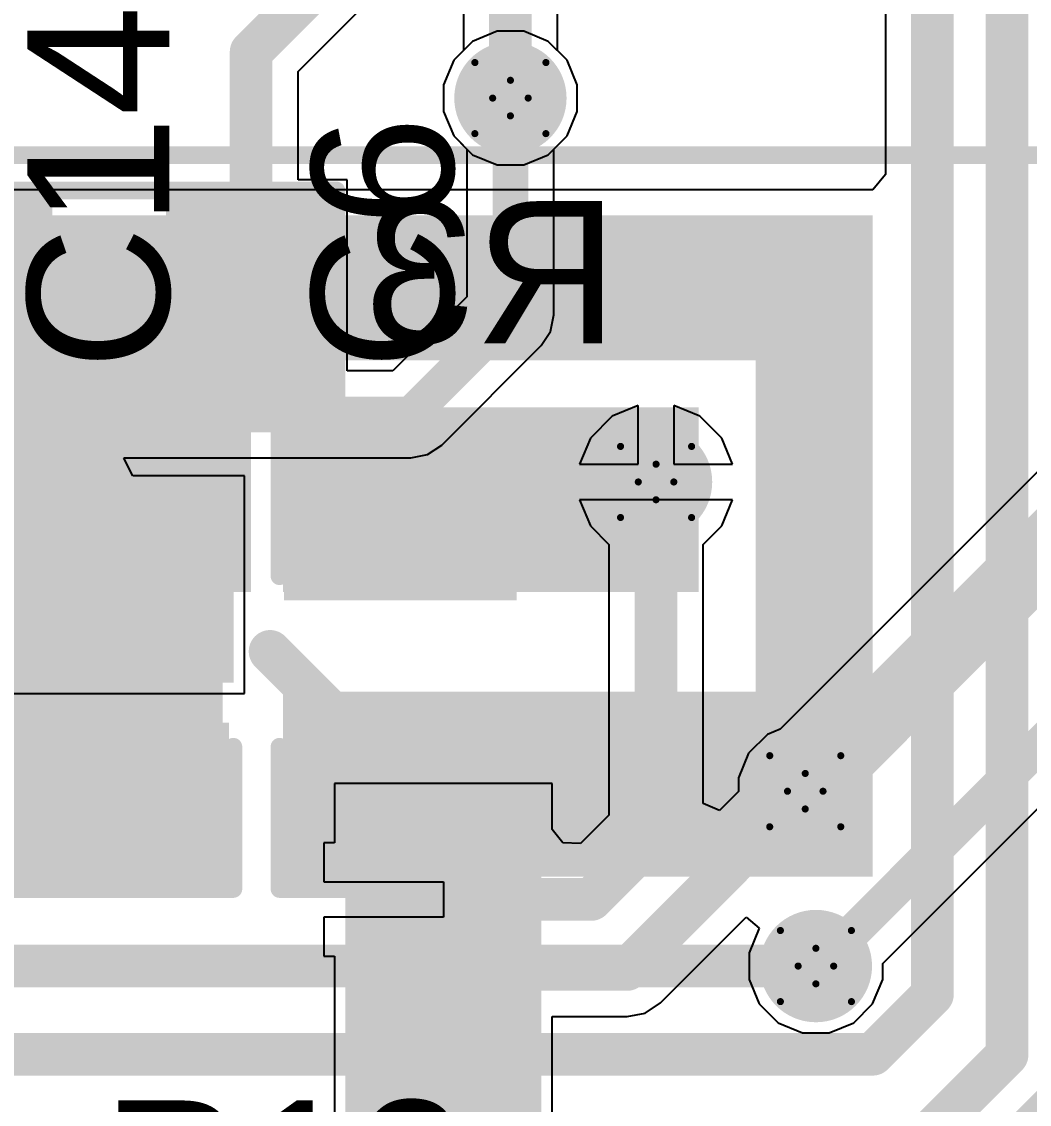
# Model space of a CAD drawing. Header units: inches. Extents: x -48 to 200, y -49 to 27.
# Drawn here: x 3.3574 to 3.6411, y 1.0539 to 1.3585 of the extents above; entities that cross this region are included whole.
import ezdxf

# ---------------------------------------------------------------- set-up
doc = ezdxf.new("R2010")
doc.units = ezdxf.units.IN
doc.header["$MEASUREMENT"] = 0
for name, color, linetype in [('Bottom Layer', 5, 'Continuous'), ('Bottom Overlay', 54, 'Continuous'), ('Bottom Paste', 16, 'Continuous'), ('Bottom Solder', 6, 'Continuous'), ('Drill Drawing', 1, 'Continuous'), ('Top Layer', 1, 'Continuous'), ('Top Overlay', 2, 'Continuous'), ('Top Paste', 8, 'Continuous'), ('Top Solder', 216, 'Continuous'), ('Via Holes', 16, 'Continuous')]:
    doc.layers.add(name, color=color, linetype=linetype)
doc.styles.add('Arial', font='', dxfattribs={"height": 0.2})
doc.styles.get('Arial').set_extended_font_data('Arial')

# ---------------------------------------------------------------- blocks, each defined once
blk = doc.blocks.new('J49SMH_B_G_G_K_8M0_B_36')
at = {"layer": 'Bottom Layer'}
for points in [[(-0.30315, 0.03937), (-0.08661, 0.03937), (-0.08661, -0.03937), (-0.30315, -0.03937)], [(-0.30315, 0.03937), (-0.08661, 0.03937), (-0.08661, -0.03937), (-0.30315, -0.03937)], [(-0.30315, 0.03937), (-0.08661, 0.03937), (-0.08661, -0.03937), (-0.30315, -0.03937)], [(0.08661, 0.03937), (0.30315, 0.03937), (0.30315, -0.03937), (0.08661, -0.03937)]]:
    blk.add_hatch(color=5, dxfattribs=at).paths.add_polyline_path(points)
at = {"layer": 'Bottom Paste'}
for points in [[(-0.30315, 0.03937), (-0.08661, 0.03937), (-0.08661, -0.03937), (-0.30315, -0.03937)], [(-0.30315, 0.03937), (-0.08661, 0.03937), (-0.08661, -0.03937), (-0.30315, -0.03937)], [(-0.30315, 0.03937), (-0.08661, 0.03937), (-0.08661, -0.03937), (-0.30315, -0.03937)], [(0.08661, 0.03937), (0.30315, 0.03937), (0.30315, -0.03937), (0.08661, -0.03937)]]:
    blk.add_hatch(color=16, dxfattribs=at).paths.add_polyline_path(points)
at = {"layer": 'Bottom Solder'}
for points in [[(-0.30715, 0.04337), (-0.08261, 0.04337), (-0.08261, -0.04337), (-0.30715, -0.04337)], [(-0.30715, 0.04337), (-0.08261, 0.04337), (-0.08261, -0.04337), (-0.30715, -0.04337)], [(-0.30715, 0.04337), (-0.08261, 0.04337), (-0.08261, -0.04337), (-0.30715, -0.04337)], [(0.08261, 0.04337), (0.30715, 0.04337), (0.30715, -0.04337), (0.08261, -0.04337)]]:
    blk.add_hatch(color=6, dxfattribs=at).paths.add_polyline_path(points)
at = {"layer": 'Bottom Overlay'}
for points in [[(0.227, 0.09509, 0.005, 0.005, 0), (-0.22752, 0.09509, 0.005, 0.005, 0)], [(-0.22752, 0.09509, 0.005, 0.005, 0), (-0.22752, 0.046, 0.005, 0.005, 0)], [(0.22752, 0.09509, 0.005, 0.005, 0), (0.22752, 0.046, 0.005, 0.005, 0)], [(-0.24556, -0.048, 0.005, 0.005, 0), (-0.25056, -0.053, 0.005, 0.005, 0)], [(-0.24056, -0.053, 0.005, 0.005, 0), (-0.24556, -0.048, 0.005, 0.005, 0)], [(-0.22752, -0.046, 0.005, 0.005, 0), (-0.22752, -0.09509, 0.005, 0.005, 0)], [(0.22752, -0.046, 0.005, 0.005, 0), (0.22752, -0.09509, 0.005, 0.005, 0)], [(-0.24056, -0.053, 0.005, 0.005, 0), (-0.25056, -0.053, 0.005, 0.005, 0)], [(0.22752, -0.09509, 0.005, 0.005, 0), (-0.22752, -0.09509, 0.005, 0.005, 0)]]:
    blk.add_lwpolyline(points, format="xyseb", dxfattribs=at)
for points in [[(-0.22877, 0.09509, 0.0025, 0.0025, 1), (-0.22627, 0.09509, 0.0025, 0.0025, 1)], [(-0.22877, 0.09509, 0.0025, 0.0025, 1), (-0.22627, 0.09509, 0.0025, 0.0025, 1)], [(0.22575, 0.09509, 0.0025, 0.0025, 1), (0.22825, 0.09509, 0.0025, 0.0025, 1)], [(0.22627, 0.09509, 0.0025, 0.0025, 1), (0.22877, 0.09509, 0.0025, 0.0025, 1)], [(-0.22877, 0.046, 0.0025, 0.0025, 1), (-0.22627, 0.046, 0.0025, 0.0025, 1)], [(0.22627, 0.046, 0.0025, 0.0025, 1), (0.22877, 0.046, 0.0025, 0.0025, 1)], [(-0.24681, -0.048, 0.0025, 0.0025, 1), (-0.24431, -0.048, 0.0025, 0.0025, 1)], [(-0.24681, -0.048, 0.0025, 0.0025, 1), (-0.24431, -0.048, 0.0025, 0.0025, 1)], [(-0.22877, -0.046, 0.0025, 0.0025, 1), (-0.22627, -0.046, 0.0025, 0.0025, 1)], [(0.22627, -0.046, 0.0025, 0.0025, 1), (0.22877, -0.046, 0.0025, 0.0025, 1)], [(-0.25181, -0.053, 0.0025, 0.0025, 1), (-0.24931, -0.053, 0.0025, 0.0025, 1)], [(-0.25181, -0.053, 0.0025, 0.0025, 1), (-0.24931, -0.053, 0.0025, 0.0025, 1)], [(-0.24181, -0.053, 0.0025, 0.0025, 1), (-0.23931, -0.053, 0.0025, 0.0025, 1)], [(-0.24181, -0.053, 0.0025, 0.0025, 1), (-0.23931, -0.053, 0.0025, 0.0025, 1)], [(-0.22877, -0.09509, 0.0025, 0.0025, 1), (-0.22627, -0.09509, 0.0025, 0.0025, 1)], [(-0.22877, -0.09509, 0.0025, 0.0025, 1), (-0.22627, -0.09509, 0.0025, 0.0025, 1)], [(0.22627, -0.09509, 0.0025, 0.0025, 1), (0.22877, -0.09509, 0.0025, 0.0025, 1)], [(0.22627, -0.09509, 0.0025, 0.0025, 1), (0.22877, -0.09509, 0.0025, 0.0025, 1)]]:
    blk.add_lwpolyline(points, format="xyseb", close=True, dxfattribs=at)
blk = doc.blocks.new('LQFP_100_B_37')
at = {"layer": 'Bottom Layer'}
for points in [[(-0.24213, 0.2815), (-0.24213, 0.32874), (-0.23031, 0.32874), (-0.23031, 0.2815)], [(-0.22244, 0.2815), (-0.22244, 0.32874), (-0.21063, 0.32874), (-0.21063, 0.2815)], [(-0.20276, 0.2815), (-0.20276, 0.32874), (-0.19094, 0.32874), (-0.19094, 0.2815)], [(-0.18307, 0.2815), (-0.18307, 0.32874), (-0.17126, 0.32874), (-0.17126, 0.2815)], [(-0.16339, 0.2815), (-0.16339, 0.32874), (-0.15157, 0.32874), (-0.15157, 0.2815)], [(-0.32874, 0.24213), (-0.2815, 0.24213), (-0.2815, 0.23031), (-0.32874, 0.23031)], [(-0.32874, 0.22244), (-0.2815, 0.22244), (-0.2815, 0.21063), (-0.32874, 0.21063)], [(-0.32874, 0.20276), (-0.2815, 0.20276), (-0.2815, 0.19094), (-0.32874, 0.19094)]]:
    blk.add_hatch(color=5, dxfattribs=at).paths.add_polyline_path(points)
at = {"layer": 'Bottom Paste'}
for points in [[(-0.24213, 0.2815), (-0.24213, 0.32874), (-0.23031, 0.32874), (-0.23031, 0.2815)], [(-0.22244, 0.2815), (-0.22244, 0.32874), (-0.21063, 0.32874), (-0.21063, 0.2815)], [(-0.20276, 0.2815), (-0.20276, 0.32874), (-0.19094, 0.32874), (-0.19094, 0.2815)], [(-0.18307, 0.2815), (-0.18307, 0.32874), (-0.17126, 0.32874), (-0.17126, 0.2815)], [(-0.16339, 0.2815), (-0.16339, 0.32874), (-0.15157, 0.32874), (-0.15157, 0.2815)], [(-0.32874, 0.24213), (-0.2815, 0.24213), (-0.2815, 0.23031), (-0.32874, 0.23031)], [(-0.32874, 0.22244), (-0.2815, 0.22244), (-0.2815, 0.21063), (-0.32874, 0.21063)], [(-0.32874, 0.20276), (-0.2815, 0.20276), (-0.2815, 0.19094), (-0.32874, 0.19094)]]:
    blk.add_hatch(color=16, dxfattribs=at).paths.add_polyline_path(points)
at = {"layer": 'Bottom Solder'}
for points in [[(-0.24613, 0.2775), (-0.24613, 0.33274), (-0.22631, 0.33274), (-0.22631, 0.2775)], [(-0.22644, 0.2775), (-0.22644, 0.33274), (-0.20663, 0.33274), (-0.20663, 0.2775)], [(-0.20676, 0.2775), (-0.20676, 0.33274), (-0.18694, 0.33274), (-0.18694, 0.2775)], [(-0.18707, 0.2775), (-0.18707, 0.33274), (-0.16726, 0.33274), (-0.16726, 0.2775)], [(-0.16739, 0.2775), (-0.16739, 0.33274), (-0.14757, 0.33274), (-0.14757, 0.2775)], [(-0.33274, 0.24613), (-0.2775, 0.24613), (-0.2775, 0.22631), (-0.33274, 0.22631)], [(-0.33274, 0.22644), (-0.2775, 0.22644), (-0.2775, 0.20663), (-0.33274, 0.20663)], [(-0.33274, 0.20676), (-0.2775, 0.20676), (-0.2775, 0.18694), (-0.33274, 0.18694)], [(-0.33274, 0.18707), (-0.2775, 0.18707), (-0.2775, 0.16726), (-0.33274, 0.16726)]]:
    blk.add_hatch(color=6, dxfattribs=at).paths.add_polyline_path(points)
at = {"layer": 'Bottom Overlay'}
blk.add_lwpolyline([(-0.28634, 0.25634, 0.012, 0.012, 0), (-0.25634, 0.28634, 0.012, 0.012, 0)], format="xyseb", dxfattribs=at)
for points in [[(-0.25934, 0.28634, 0.006, 0.006, 1), (-0.25334, 0.28634, 0.006, 0.006, 1)], [(-0.28934, 0.25634, 0.006, 0.006, 1), (-0.28334, 0.25634, 0.006, 0.006, 1)]]:
    blk.add_lwpolyline(points, format="xyseb", close=True, dxfattribs=at)
blk = doc.blocks.new('RES_0805_B_43')
at = {"layer": 'Bottom Layer'}
for points in [[(-0.06, 0.025), (-0.02, 0.025), (-0.02, -0.025), (-0.06, -0.025)], [(0.02, 0.025), (0.06, 0.025), (0.06, -0.025), (0.02, -0.025)]]:
    blk.add_hatch(color=5, dxfattribs=at).paths.add_polyline_path(points)
at = {"layer": 'Bottom Paste'}
for points in [[(-0.06, 0.025), (-0.02, 0.025), (-0.02, -0.025), (-0.06, -0.025)], [(0.02, 0.025), (0.06, 0.025), (0.06, -0.025), (0.02, -0.025)]]:
    blk.add_hatch(color=16, dxfattribs=at).paths.add_polyline_path(points)
at = {"layer": 'Bottom Solder'}
for points in [[(-0.064, 0.029), (-0.016, 0.029), (-0.016, -0.029), (-0.064, -0.029)], [(0.016, 0.029), (0.064, 0.029), (0.064, -0.029), (0.016, -0.029)]]:
    blk.add_hatch(color=6, dxfattribs=at).paths.add_polyline_path(points)
at = {"layer": 'Bottom Overlay'}
for points in [[(0.064, 0.029, 0.005, 0.005, 0), (-0.064, 0.029, 0.005, 0.005, 0)], [(-0.064, 0.029, 0.005, 0.005, 0), (-0.064, -0.029, 0.005, 0.005, 0)], [(0.064, 0.029, 0.005, 0.005, 0), (0.064, -0.029, 0.005, 0.005, 0)], [(0.064, -0.029, 0.005, 0.005, 0), (-0.064, -0.029, 0.005, 0.005, 0)]]:
    blk.add_lwpolyline(points, format="xyseb", dxfattribs=at)
for points in [[(-0.06525, 0.029, 0.0025, 0.0025, 1), (-0.06275, 0.029, 0.0025, 0.0025, 1)], [(-0.06525, 0.029, 0.0025, 0.0025, 1), (-0.06275, 0.029, 0.0025, 0.0025, 1)], [(0.06275, 0.029, 0.0025, 0.0025, 1), (0.06525, 0.029, 0.0025, 0.0025, 1)], [(0.06275, 0.029, 0.0025, 0.0025, 1), (0.06525, 0.029, 0.0025, 0.0025, 1)], [(-0.06525, -0.029, 0.0025, 0.0025, 1), (-0.06275, -0.029, 0.0025, 0.0025, 1)], [(-0.06525, -0.029, 0.0025, 0.0025, 1), (-0.06275, -0.029, 0.0025, 0.0025, 1)], [(0.06275, -0.029, 0.0025, 0.0025, 1), (0.06525, -0.029, 0.0025, 0.0025, 1)], [(0.06275, -0.029, 0.0025, 0.0025, 1), (0.06525, -0.029, 0.0025, 0.0025, 1)]]:
    blk.add_lwpolyline(points, format="xyseb", close=True, dxfattribs=at)
blk = doc.blocks.new('CAP_0805_64')
at = {"layer": 'Top Layer'}
for points in [[(-0.06, 0.03), (-0.02, 0.03), (-0.02, -0.03), (-0.06, -0.03)], [(0.02, 0.03), (0.06, 0.03), (0.06, -0.03), (0.02, -0.03)]]:
    blk.add_hatch(color=1, dxfattribs=at).paths.add_polyline_path(points)
at = {"layer": 'Top Paste'}
for points in [[(-0.06, 0.03), (-0.02, 0.03), (-0.02, -0.03), (-0.06, -0.03)], [(0.02, 0.03), (0.06, 0.03), (0.06, -0.03), (0.02, -0.03)]]:
    blk.add_hatch(color=8, dxfattribs=at).paths.add_polyline_path(points)
at = {"layer": 'Top Solder'}
for points in [[(-0.06276, 0.03276), (-0.01724, 0.03276), (-0.01724, -0.03276), (-0.06276, -0.03276)], [(0.01724, 0.03276), (0.06276, 0.03276), (0.06276, -0.03276), (0.01724, -0.03276)]]:
    blk.add_hatch(color=216, dxfattribs=at).paths.add_polyline_path(points)
at = {"layer": 'Top Overlay'}
for points in [[(-0.064, 0.034, 0.005, 0.005, 0), (-0.064, -0.034, 0.005, 0.005, 0)], [(-0.064, 0.034, 0.005, 0.005, 0), (-0.024, 0.034, 0.005, 0.005, 0)], [(0.024, 0.034, 0.005, 0.005, 0), (0.064, 0.034, 0.005, 0.005, 0)], [(0.064, 0.034, 0.005, 0.005, 0), (0.064, -0.034, 0.005, 0.005, 0)], [(-0.064, -0.034, 0.005, 0.005, 0), (-0.024, -0.034, 0.005, 0.005, 0)], [(0.024, -0.034, 0.005, 0.005, 0), (0.064, -0.034, 0.005, 0.005, 0)]]:
    blk.add_lwpolyline(points, format="xyseb", dxfattribs=at)
for points in [[(-0.06525, 0.034, 0.0025, 0.0025, 1), (-0.06275, 0.034, 0.0025, 0.0025, 1)], [(-0.06525, 0.034, 0.0025, 0.0025, 1), (-0.06275, 0.034, 0.0025, 0.0025, 1)], [(-0.02525, 0.034, 0.0025, 0.0025, 1), (-0.02275, 0.034, 0.0025, 0.0025, 1)], [(0.02275, 0.034, 0.0025, 0.0025, 1), (0.02525, 0.034, 0.0025, 0.0025, 1)], [(0.06275, 0.034, 0.0025, 0.0025, 1), (0.06525, 0.034, 0.0025, 0.0025, 1)], [(0.06275, 0.034, 0.0025, 0.0025, 1), (0.06525, 0.034, 0.0025, 0.0025, 1)], [(-0.06525, -0.034, 0.0025, 0.0025, 1), (-0.06275, -0.034, 0.0025, 0.0025, 1)], [(-0.06525, -0.034, 0.0025, 0.0025, 1), (-0.06275, -0.034, 0.0025, 0.0025, 1)], [(-0.02525, -0.034, 0.0025, 0.0025, 1), (-0.02275, -0.034, 0.0025, 0.0025, 1)], [(0.02275, -0.034, 0.0025, 0.0025, 1), (0.02525, -0.034, 0.0025, 0.0025, 1)], [(0.06275, -0.034, 0.0025, 0.0025, 1), (0.06525, -0.034, 0.0025, 0.0025, 1)], [(0.06275, -0.034, 0.0025, 0.0025, 1), (0.06525, -0.034, 0.0025, 0.0025, 1)]]:
    blk.add_lwpolyline(points, format="xyseb", close=True, dxfattribs=at)
blk = doc.blocks.new('CAP_0805_72')
at = {"layer": 'Top Layer'}
for points in [[(-0.06, 0.03), (-0.02, 0.03), (-0.02, -0.03), (-0.06, -0.03)], [(0.02, 0.03), (0.06, 0.03), (0.06, -0.03), (0.02, -0.03)]]:
    blk.add_hatch(color=1, dxfattribs=at).paths.add_polyline_path(points)
at = {"layer": 'Top Paste'}
for points in [[(-0.06, 0.03), (-0.02, 0.03), (-0.02, -0.03), (-0.06, -0.03)], [(0.02, 0.03), (0.06, 0.03), (0.06, -0.03), (0.02, -0.03)]]:
    blk.add_hatch(color=8, dxfattribs=at).paths.add_polyline_path(points)
at = {"layer": 'Top Solder'}
for points in [[(-0.06276, 0.03276), (-0.01724, 0.03276), (-0.01724, -0.03276), (-0.06276, -0.03276)], [(0.01724, 0.03276), (0.06276, 0.03276), (0.06276, -0.03276), (0.01724, -0.03276)]]:
    blk.add_hatch(color=216, dxfattribs=at).paths.add_polyline_path(points)
at = {"layer": 'Top Overlay'}
for points in [[(-0.064, -0.034, 0.005, 0.005, 0), (-0.064, 0.034, 0.005, 0.005, 0)], [(-0.024, 0.034, 0.005, 0.005, 0), (-0.064, 0.034, 0.005, 0.005, 0)], [(0.064, 0.034, 0.005, 0.005, 0), (0.024, 0.034, 0.005, 0.005, 0)], [(0.064, -0.034, 0.005, 0.005, 0), (0.064, 0.034, 0.005, 0.005, 0)], [(-0.024, -0.034, 0.005, 0.005, 0), (-0.064, -0.034, 0.005, 0.005, 0)], [(0.064, -0.034, 0.005, 0.005, 0), (0.024, -0.034, 0.005, 0.005, 0)]]:
    blk.add_lwpolyline(points, format="xyseb", dxfattribs=at)
for points in [[(-0.06525, 0.034, 0.0025, 0.0025, 1), (-0.06275, 0.034, 0.0025, 0.0025, 1)], [(-0.06525, 0.034, 0.0025, 0.0025, 1), (-0.06275, 0.034, 0.0025, 0.0025, 1)], [(-0.02525, 0.034, 0.0025, 0.0025, 1), (-0.02275, 0.034, 0.0025, 0.0025, 1)], [(0.02275, 0.034, 0.0025, 0.0025, 1), (0.02525, 0.034, 0.0025, 0.0025, 1)], [(0.06275, 0.034, 0.0025, 0.0025, 1), (0.06525, 0.034, 0.0025, 0.0025, 1)], [(0.06275, 0.034, 0.0025, 0.0025, 1), (0.06525, 0.034, 0.0025, 0.0025, 1)], [(-0.06525, -0.034, 0.0025, 0.0025, 1), (-0.06275, -0.034, 0.0025, 0.0025, 1)], [(-0.06525, -0.034, 0.0025, 0.0025, 1), (-0.06275, -0.034, 0.0025, 0.0025, 1)], [(-0.02525, -0.034, 0.0025, 0.0025, 1), (-0.02275, -0.034, 0.0025, 0.0025, 1)], [(0.02275, -0.034, 0.0025, 0.0025, 1), (0.02525, -0.034, 0.0025, 0.0025, 1)], [(0.06275, -0.034, 0.0025, 0.0025, 1), (0.06525, -0.034, 0.0025, 0.0025, 1)], [(0.06275, -0.034, 0.0025, 0.0025, 1), (0.06525, -0.034, 0.0025, 0.0025, 1)]]:
    blk.add_lwpolyline(points, format="xyseb", close=True, dxfattribs=at)

msp = doc.modelspace()

# ---------------------------------------------------------------- hatches: boundary and pattern name
at = {"layer": 'Bottom Layer'}
h = msp.add_hatch(color=5, dxfattribs=at)
edge = h.paths.add_edge_path()
edge.add_arc((3.495, 1.337), 0.01181, 0, 360)
h = msp.add_hatch(color=5, dxfattribs=at)
edge = h.paths.add_edge_path()
edge.add_arc((3.536, 1.229), 0.01181, 0, 360)
h = msp.add_hatch(color=5, dxfattribs=at)
edge = h.paths.add_edge_path()
edge.add_arc((3.578, 1.142), 0.01181, 0, 360)
h = msp.add_hatch(color=5, dxfattribs=at)
edge = h.paths.add_edge_path()
edge.add_arc((3.581, 1.09281), 0.01181, 0, 360)
at = {"layer": 'Bottom Solder'}
h = msp.add_hatch(color=6, dxfattribs=at)
edge = h.paths.add_edge_path()
edge.add_arc((3.495, 1.337), 0.01581, 0, 360)
h = msp.add_hatch(color=6, dxfattribs=at)
edge = h.paths.add_edge_path()
edge.add_arc((3.536, 1.229), 0.01581, 0, 360)
h = msp.add_hatch(color=6, dxfattribs=at)
edge = h.paths.add_edge_path()
edge.add_arc((3.578, 1.142), 0.01581, 0, 360)
h = msp.add_hatch(color=6, dxfattribs=at)
edge = h.paths.add_edge_path()
edge.add_arc((3.581, 1.09281), 0.01581, 0, 360)
at = {"layer": 'Top Layer'}
h = msp.add_hatch(color=1, dxfattribs=at)
edge = h.paths.add_edge_path()
edge.add_arc((3.495, 1.337), 0.01181, 0, 360)
for points in [[(3.27, 1.198), (3.422, 1.198), (3.422, 1.304), (3.27, 1.304)], [(3.416, 1.26319), (3.597, 1.26319), (3.597, 1.304), (3.416, 1.304)], [(3.564, 1.123), (3.597, 1.123), (3.597, 1.304), (3.564, 1.304)], [(3.431, 1.198), (3.548, 1.198), (3.548, 1.25), (3.431, 1.25)], [(3.27, 1.118), (3.414, 1.118), (3.414, 1.188), (3.27, 1.188)], [(3.431, 1.118), (3.597, 1.118), (3.597, 1.17), (3.431, 1.17)]]:
    msp.add_hatch(color=1, dxfattribs=at).paths.add_polyline_path(points)
h = msp.add_hatch(color=1, dxfattribs=at)
edge = h.paths.add_edge_path()
edge.add_arc((3.536, 1.229), 0.01181, 0, 360)
h = msp.add_hatch(color=1, dxfattribs=at)
edge = h.paths.add_edge_path()
edge.add_arc((3.578, 1.142), 0.01181, 0, 360)
h = msp.add_hatch(color=1, dxfattribs=at)
edge = h.paths.add_edge_path()
edge.add_arc((3.581, 1.09281), 0.01181, 0, 360)
at = {"layer": 'Top Solder'}
h = msp.add_hatch(color=216, dxfattribs=at)
edge = h.paths.add_edge_path()
edge.add_arc((3.495, 1.337), 0.01581, 0, 360)
h = msp.add_hatch(color=216, dxfattribs=at)
edge = h.paths.add_edge_path()
edge.add_arc((3.536, 1.229), 0.01581, 0, 360)
h = msp.add_hatch(color=216, dxfattribs=at)
edge = h.paths.add_edge_path()
edge.add_arc((3.578, 1.142), 0.01581, 0, 360)
h = msp.add_hatch(color=216, dxfattribs=at)
edge = h.paths.add_edge_path()
edge.add_arc((3.581, 1.09281), 0.01581, 0, 360)
at = {"layer": 'Via Holes'}
h = msp.add_hatch(color=7, dxfattribs=at)
edge = h.paths.add_edge_path()
edge.add_arc((3.495, 1.337), 0.00591, 0, 360)
h = msp.add_hatch(color=7, dxfattribs=at)
edge = h.paths.add_edge_path()
edge.add_arc((3.536, 1.229), 0.00591, 0, 360)
h = msp.add_hatch(color=7, dxfattribs=at)
edge = h.paths.add_edge_path()
edge.add_arc((3.578, 1.142), 0.00591, 0, 360)
h = msp.add_hatch(color=7, dxfattribs=at)
edge = h.paths.add_edge_path()
edge.add_arc((3.581, 1.09281), 0.00591, 0, 360)

# ---------------------------------------------------------------- linework, layer by layer
at = {"layer": 'Bottom Layer'}
for p, q in [((3.43525, 1.34451), (3.49349, 1.40275)), ((3.49126, 1.35581), (3.48434, 1.35295)), ((3.49874, 1.35581), (3.49126, 1.35581)), ((3.50566, 1.35295), (3.49874, 1.35581)), ((3.48434, 1.35295), (3.47905, 1.34766)), ((3.51095, 1.34766), (3.50566, 1.35295)), ((3.47905, 1.34766), (3.47619, 1.34074)), ((3.51381, 1.34074), (3.51095, 1.34766)), ((3.43525, 1.314), (3.43525, 1.34451)), ((3.47619, 1.34074), (3.47619, 1.33326)), ((3.51381, 1.33326), (3.51381, 1.34074)), ((3.47619, 1.33326), (3.47905, 1.32634)), ((3.51095, 1.32634), (3.51381, 1.33326)), ((3.47905, 1.32634), (3.48276, 1.32263)), ((3.50724, 1.32263), (3.51095, 1.32634)), ((3.48276, 1.32263), (3.48276, 1.28107)), ((3.50724, 1.276), (3.50724, 1.32263)), ((3.449, 1.314), (3.43525, 1.314)), ((3.449, 1.26024), (3.449, 1.314)), ((3.48276, 1.28107), (3.46193, 1.26024)), ((3.5063, 1.27132), (3.50724, 1.276)), ((3.50365, 1.26735), (3.5063, 1.27132)), ((3.47565, 1.23935), (3.50365, 1.26735)), ((3.46193, 1.26024), (3.449, 1.26024)), ((3.531, 1.25054), (3.52365, 1.24749)), ((3.531, 1.234), (3.531, 1.25054)), ((3.54835, 1.24749), (3.541, 1.25054)), ((3.541, 1.25054), (3.541, 1.234)), ((3.52365, 1.24749), (3.51751, 1.24135)), ((3.55449, 1.24135), (3.54835, 1.24749)), ((3.51751, 1.24135), (3.51446, 1.234)), ((3.55754, 1.234), (3.55449, 1.24135)), ((3.467, 1.23576), (3.47168, 1.2367)), ((3.47168, 1.2367), (3.47565, 1.23935)), ((3.64974, 1.23826), (3.57091, 1.15943)), ((3.3862, 1.23574), (3.38622, 1.23576)), ((3.38867, 1.23074), (3.3862, 1.23574)), ((3.38622, 1.23576), (3.467, 1.23576)), ((3.51446, 1.234), (3.531, 1.234)), ((3.541, 1.234), (3.55754, 1.234)), ((3.42013, 1.23074), (3.38867, 1.23074)), ((3.42013, 1.1695), (3.42013, 1.23074)), ((3.55754, 1.224), (3.51446, 1.224)), ((3.51446, 1.224), (3.51751, 1.21665)), ((3.55449, 1.21665), (3.55754, 1.224)), ((3.51751, 1.21665), (3.52275, 1.21141)), ((3.54925, 1.21141), (3.55449, 1.21665)), ((3.52275, 1.21141), (3.52275, 1.13529)), ((3.54925, 1.13853), (3.54925, 1.21141)), ((3.3247, 1.1695), (3.42013, 1.1695)), ((3.56734, 1.15795), (3.56205, 1.15266)), ((3.57091, 1.15943), (3.56734, 1.15795)), ((3.56205, 1.15266), (3.55919, 1.14574)), ((3.55919, 1.14574), (3.55919, 1.14193)), ((3.59981, 1.09351), (3.65236, 1.14606)), ((3.50674, 1.14413), (3.4455, 1.14413)), ((3.4455, 1.14413), (3.4455, 1.12744)), ((3.50674, 1.1312), (3.50674, 1.14413)), ((3.55919, 1.14193), (3.55387, 1.13662)), ((3.55387, 1.13662), (3.54925, 1.13853)), ((3.52275, 1.13529), (3.51474, 1.12728)), ((3.50974, 1.12744), (3.50674, 1.1312)), ((3.4455, 1.12744), (3.4425, 1.12744)), ((3.4425, 1.12744), (3.4425, 1.11654)), ((3.51474, 1.12728), (3.50974, 1.12744)), ((3.4425, 1.11654), (3.47612, 1.11654)), ((3.47612, 1.11654), (3.47612, 1.10654)), ((3.47612, 1.10654), (3.4425, 1.10654)), ((3.4425, 1.10654), (3.4425, 1.09563)), ((3.53722, 1.08248), (3.56135, 1.10661)), ((3.56135, 1.10661), (3.56505, 1.10347)), ((3.56505, 1.10347), (3.56219, 1.09655)), ((3.56219, 1.09655), (3.56219, 1.08907)), ((3.4425, 1.09563), (3.4455, 1.09563)), ((3.4455, 1.09563), (3.4455, 1.04605)), ((3.59981, 1.08907), (3.59981, 1.09351)), ((3.56219, 1.08907), (3.56505, 1.08216)), ((3.59695, 1.08216), (3.59981, 1.08907)), ((3.53292, 1.0796), (3.53722, 1.08248)), ((3.56505, 1.08216), (3.57034, 1.07686)), ((3.59166, 1.07686), (3.59695, 1.08216)), ((3.50674, 1.03957), (3.50674, 1.0786)), ((3.50674, 1.0786), (3.52785, 1.0786)), ((3.52785, 1.0786), (3.53292, 1.0796)), ((3.57034, 1.07686), (3.57726, 1.074)), ((3.58474, 1.074), (3.59166, 1.07686)), ((3.57726, 1.074), (3.58474, 1.074))]:
    msp.add_line(p, q, dxfattribs=at)
for points in [[(3.422, 1.35, 0.012, 0.012, 0), (3.488, 1.416, 0.012, 0.012, 0)], [(3.422, 1.282, 0.012, 0.012, 0), (3.422, 1.35, 0.012, 0.012, 0)], [(3.495, 1.276, 0.01, 0.01, 0), (3.495, 1.337, 0.01, 0.01, 0)], [(3.467, 1.248, 0.01, 0.01, 0), (3.495, 1.276, 0.01, 0.01, 0)], [(3.36785, 1.23985, 0.01, 0.01, 0), (3.376, 1.248, 0.01, 0.01, 0)], [(3.376, 1.248, 0.01, 0.01, 0), (3.467, 1.248, 0.01, 0.01, 0)], [(3.36785, 1.20012, 0.01, 0.01, 0), (3.36785, 1.23985, 0.01, 0.01, 0)], [(3.536, 1.1298, 0.012, 0.012, 0), (3.536, 1.229, 0.012, 0.012, 0)], [(3.578, 1.142, 0.02, 0.02, 0), (3.662, 1.226, 0.02, 0.02, 0)], [(3.58181, 1.09281, 0.01, 0.01, 0), (3.679, 1.19, 0.01, 0.01, 0)], [(3.52785, 1.09185, 0.012, 0.012, 0), (3.578, 1.142, 0.012, 0.012, 0)], [(3.51774, 1.11154, 0.012, 0.012, 0), (3.536, 1.1298, 0.012, 0.012, 0)], [(3.47612, 1.11154, 0.012, 0.012, 0), (3.51774, 1.11154, 0.012, 0.012, 0)], [(3.47612, 1.09185, 0.012, 0.012, 0), (3.52785, 1.09185, 0.012, 0.012, 0)], [(3.581, 1.09281, 0.01, 0.01, 0), (3.58181, 1.09281, 0.01, 0.01, 0)]]:
    msp.add_lwpolyline(points, format="xyseb", dxfattribs=at)
for points in [[(3.419, 1.35, 0.006, 0.006, 1), (3.425, 1.35, 0.006, 0.006, 1)], [(3.419, 1.35, 0.006, 0.006, 1), (3.425, 1.35, 0.006, 0.006, 1)], [(3.4925, 1.337, 0.005, 0.005, 1), (3.4975, 1.337, 0.005, 0.005, 1)], [(3.419, 1.282, 0.006, 0.006, 1), (3.425, 1.282, 0.006, 0.006, 1)], [(3.4925, 1.276, 0.005, 0.005, 1), (3.4975, 1.276, 0.005, 0.005, 1)], [(3.4925, 1.276, 0.005, 0.005, 1), (3.4975, 1.276, 0.005, 0.005, 1)], [(3.3735, 1.248, 0.005, 0.005, 1), (3.3785, 1.248, 0.005, 0.005, 1)], [(3.3735, 1.248, 0.005, 0.005, 1), (3.3785, 1.248, 0.005, 0.005, 1)], [(3.4645, 1.248, 0.005, 0.005, 1), (3.4695, 1.248, 0.005, 0.005, 1)], [(3.4645, 1.248, 0.005, 0.005, 1), (3.4695, 1.248, 0.005, 0.005, 1)], [(3.36535, 1.23985, 0.005, 0.005, 1), (3.37035, 1.23985, 0.005, 0.005, 1)], [(3.36535, 1.23985, 0.005, 0.005, 1), (3.37035, 1.23985, 0.005, 0.005, 1)], [(3.533, 1.229, 0.006, 0.006, 1), (3.539, 1.229, 0.006, 0.006, 1)], [(3.36535, 1.20012, 0.005, 0.005, 1), (3.37035, 1.20012, 0.005, 0.005, 1)], [(3.573, 1.142, 0.01, 0.01, 1), (3.583, 1.142, 0.01, 0.01, 1)], [(3.575, 1.142, 0.006, 0.006, 1), (3.581, 1.142, 0.006, 0.006, 1)], [(3.533, 1.1298, 0.006, 0.006, 1), (3.539, 1.1298, 0.006, 0.006, 1)], [(3.533, 1.1298, 0.006, 0.006, 1), (3.539, 1.1298, 0.006, 0.006, 1)], [(3.47312, 1.11154, 0.006, 0.006, 1), (3.47912, 1.11154, 0.006, 0.006, 1)], [(3.51474, 1.11154, 0.006, 0.006, 1), (3.52074, 1.11154, 0.006, 0.006, 1)], [(3.51474, 1.11154, 0.006, 0.006, 1), (3.52074, 1.11154, 0.006, 0.006, 1)], [(3.47312, 1.09185, 0.006, 0.006, 1), (3.47912, 1.09185, 0.006, 0.006, 1)], [(3.52485, 1.09185, 0.006, 0.006, 1), (3.53085, 1.09185, 0.006, 0.006, 1)], [(3.52485, 1.09185, 0.006, 0.006, 1), (3.53085, 1.09185, 0.006, 0.006, 1)], [(3.5785, 1.09281, 0.005, 0.005, 1), (3.5835, 1.09281, 0.005, 0.005, 1)], [(3.57931, 1.09281, 0.005, 0.005, 1), (3.58431, 1.09281, 0.005, 0.005, 1)], [(3.57931, 1.09281, 0.005, 0.005, 1), (3.58431, 1.09281, 0.005, 0.005, 1)]]:
    msp.add_lwpolyline(points, format="xyseb", close=True, dxfattribs=at)
at = {"layer": 'Drill Drawing'}
for points in [[(3.485, 1.347, 0.002, 0.002, 0), (3.495, 1.342, 0.002, 0.002, 0)], [(3.485, 1.347, 0.002, 0.002, 0), (3.49, 1.337, 0.002, 0.002, 0)], [(3.495, 1.342, 0.002, 0.002, 0), (3.505, 1.347, 0.002, 0.002, 0)], [(3.5, 1.337, 0.002, 0.002, 0), (3.505, 1.347, 0.002, 0.002, 0)], [(3.485, 1.327, 0.002, 0.002, 0), (3.49, 1.337, 0.002, 0.002, 0)], [(3.5, 1.337, 0.002, 0.002, 0), (3.505, 1.327, 0.002, 0.002, 0)], [(3.485, 1.327, 0.002, 0.002, 0), (3.495, 1.332, 0.002, 0.002, 0)], [(3.495, 1.332, 0.002, 0.002, 0), (3.505, 1.327, 0.002, 0.002, 0)], [(3.526, 1.239, 0.002, 0.002, 0), (3.536, 1.234, 0.002, 0.002, 0)], [(3.526, 1.239, 0.002, 0.002, 0), (3.531, 1.229, 0.002, 0.002, 0)], [(3.536, 1.234, 0.002, 0.002, 0), (3.546, 1.239, 0.002, 0.002, 0)], [(3.541, 1.229, 0.002, 0.002, 0), (3.546, 1.239, 0.002, 0.002, 0)], [(3.526, 1.219, 0.002, 0.002, 0), (3.531, 1.229, 0.002, 0.002, 0)], [(3.541, 1.229, 0.002, 0.002, 0), (3.546, 1.219, 0.002, 0.002, 0)], [(3.526, 1.219, 0.002, 0.002, 0), (3.536, 1.224, 0.002, 0.002, 0)], [(3.536, 1.224, 0.002, 0.002, 0), (3.546, 1.219, 0.002, 0.002, 0)], [(3.568, 1.152, 0.002, 0.002, 0), (3.578, 1.147, 0.002, 0.002, 0)], [(3.568, 1.152, 0.002, 0.002, 0), (3.573, 1.142, 0.002, 0.002, 0)], [(3.578, 1.147, 0.002, 0.002, 0), (3.588, 1.152, 0.002, 0.002, 0)], [(3.583, 1.142, 0.002, 0.002, 0), (3.588, 1.152, 0.002, 0.002, 0)], [(3.568, 1.132, 0.002, 0.002, 0), (3.573, 1.142, 0.002, 0.002, 0)], [(3.583, 1.142, 0.002, 0.002, 0), (3.588, 1.132, 0.002, 0.002, 0)], [(3.568, 1.132, 0.002, 0.002, 0), (3.578, 1.137, 0.002, 0.002, 0)], [(3.578, 1.137, 0.002, 0.002, 0), (3.588, 1.132, 0.002, 0.002, 0)], [(3.571, 1.10281, 0.002, 0.002, 0), (3.581, 1.09781, 0.002, 0.002, 0)], [(3.571, 1.10281, 0.002, 0.002, 0), (3.576, 1.09281, 0.002, 0.002, 0)], [(3.581, 1.09781, 0.002, 0.002, 0), (3.591, 1.10281, 0.002, 0.002, 0)], [(3.586, 1.09281, 0.002, 0.002, 0), (3.591, 1.10281, 0.002, 0.002, 0)], [(3.571, 1.08281, 0.002, 0.002, 0), (3.576, 1.09281, 0.002, 0.002, 0)], [(3.586, 1.09281, 0.002, 0.002, 0), (3.591, 1.08281, 0.002, 0.002, 0)], [(3.571, 1.08281, 0.002, 0.002, 0), (3.581, 1.08781, 0.002, 0.002, 0)], [(3.581, 1.08781, 0.002, 0.002, 0), (3.591, 1.08281, 0.002, 0.002, 0)]]:
    msp.add_lwpolyline(points, format="xyseb", dxfattribs=at)
for points in [[(3.4845, 1.347, 0.001, 0.001, 1), (3.4855, 1.347, 0.001, 0.001, 1)], [(3.4845, 1.347, 0.001, 0.001, 1), (3.4855, 1.347, 0.001, 0.001, 1)], [(3.5045, 1.347, 0.001, 0.001, 1), (3.5055, 1.347, 0.001, 0.001, 1)], [(3.5045, 1.347, 0.001, 0.001, 1), (3.5055, 1.347, 0.001, 0.001, 1)], [(3.4945, 1.342, 0.001, 0.001, 1), (3.4955, 1.342, 0.001, 0.001, 1)], [(3.4945, 1.342, 0.001, 0.001, 1), (3.4955, 1.342, 0.001, 0.001, 1)], [(3.4895, 1.337, 0.001, 0.001, 1), (3.4905, 1.337, 0.001, 0.001, 1)], [(3.4895, 1.337, 0.001, 0.001, 1), (3.4905, 1.337, 0.001, 0.001, 1)], [(3.4995, 1.337, 0.001, 0.001, 1), (3.5005, 1.337, 0.001, 0.001, 1)], [(3.4995, 1.337, 0.001, 0.001, 1), (3.5005, 1.337, 0.001, 0.001, 1)], [(3.4945, 1.332, 0.001, 0.001, 1), (3.4955, 1.332, 0.001, 0.001, 1)], [(3.4945, 1.332, 0.001, 0.001, 1), (3.4955, 1.332, 0.001, 0.001, 1)], [(3.4845, 1.327, 0.001, 0.001, 1), (3.4855, 1.327, 0.001, 0.001, 1)], [(3.4845, 1.327, 0.001, 0.001, 1), (3.4855, 1.327, 0.001, 0.001, 1)], [(3.5045, 1.327, 0.001, 0.001, 1), (3.5055, 1.327, 0.001, 0.001, 1)], [(3.5045, 1.327, 0.001, 0.001, 1), (3.5055, 1.327, 0.001, 0.001, 1)], [(3.5255, 1.239, 0.001, 0.001, 1), (3.5265, 1.239, 0.001, 0.001, 1)], [(3.5255, 1.239, 0.001, 0.001, 1), (3.5265, 1.239, 0.001, 0.001, 1)], [(3.5455, 1.239, 0.001, 0.001, 1), (3.5465, 1.239, 0.001, 0.001, 1)], [(3.5455, 1.239, 0.001, 0.001, 1), (3.5465, 1.239, 0.001, 0.001, 1)], [(3.5355, 1.234, 0.001, 0.001, 1), (3.5365, 1.234, 0.001, 0.001, 1)], [(3.5355, 1.234, 0.001, 0.001, 1), (3.5365, 1.234, 0.001, 0.001, 1)], [(3.5305, 1.229, 0.001, 0.001, 1), (3.5315, 1.229, 0.001, 0.001, 1)], [(3.5305, 1.229, 0.001, 0.001, 1), (3.5315, 1.229, 0.001, 0.001, 1)], [(3.5405, 1.229, 0.001, 0.001, 1), (3.5415, 1.229, 0.001, 0.001, 1)], [(3.5405, 1.229, 0.001, 0.001, 1), (3.5415, 1.229, 0.001, 0.001, 1)], [(3.5355, 1.224, 0.001, 0.001, 1), (3.5365, 1.224, 0.001, 0.001, 1)], [(3.5355, 1.224, 0.001, 0.001, 1), (3.5365, 1.224, 0.001, 0.001, 1)], [(3.5255, 1.219, 0.001, 0.001, 1), (3.5265, 1.219, 0.001, 0.001, 1)], [(3.5255, 1.219, 0.001, 0.001, 1), (3.5265, 1.219, 0.001, 0.001, 1)], [(3.5455, 1.219, 0.001, 0.001, 1), (3.5465, 1.219, 0.001, 0.001, 1)], [(3.5455, 1.219, 0.001, 0.001, 1), (3.5465, 1.219, 0.001, 0.001, 1)], [(3.5675, 1.152, 0.001, 0.001, 1), (3.5685, 1.152, 0.001, 0.001, 1)], [(3.5675, 1.152, 0.001, 0.001, 1), (3.5685, 1.152, 0.001, 0.001, 1)], [(3.5875, 1.152, 0.001, 0.001, 1), (3.5885, 1.152, 0.001, 0.001, 1)], [(3.5875, 1.152, 0.001, 0.001, 1), (3.5885, 1.152, 0.001, 0.001, 1)], [(3.5775, 1.147, 0.001, 0.001, 1), (3.5785, 1.147, 0.001, 0.001, 1)], [(3.5775, 1.147, 0.001, 0.001, 1), (3.5785, 1.147, 0.001, 0.001, 1)], [(3.5725, 1.142, 0.001, 0.001, 1), (3.5735, 1.142, 0.001, 0.001, 1)], [(3.5725, 1.142, 0.001, 0.001, 1), (3.5735, 1.142, 0.001, 0.001, 1)], [(3.5825, 1.142, 0.001, 0.001, 1), (3.5835, 1.142, 0.001, 0.001, 1)], [(3.5825, 1.142, 0.001, 0.001, 1), (3.5835, 1.142, 0.001, 0.001, 1)], [(3.5775, 1.137, 0.001, 0.001, 1), (3.5785, 1.137, 0.001, 0.001, 1)], [(3.5775, 1.137, 0.001, 0.001, 1), (3.5785, 1.137, 0.001, 0.001, 1)], [(3.5675, 1.132, 0.001, 0.001, 1), (3.5685, 1.132, 0.001, 0.001, 1)], [(3.5675, 1.132, 0.001, 0.001, 1), (3.5685, 1.132, 0.001, 0.001, 1)], [(3.5875, 1.132, 0.001, 0.001, 1), (3.5885, 1.132, 0.001, 0.001, 1)], [(3.5875, 1.132, 0.001, 0.001, 1), (3.5885, 1.132, 0.001, 0.001, 1)], [(3.5705, 1.10281, 0.001, 0.001, 1), (3.5715, 1.10281, 0.001, 0.001, 1)], [(3.5705, 1.10281, 0.001, 0.001, 1), (3.5715, 1.10281, 0.001, 0.001, 1)], [(3.5905, 1.10281, 0.001, 0.001, 1), (3.5915, 1.10281, 0.001, 0.001, 1)], [(3.5905, 1.10281, 0.001, 0.001, 1), (3.5915, 1.10281, 0.001, 0.001, 1)], [(3.5805, 1.09781, 0.001, 0.001, 1), (3.5815, 1.09781, 0.001, 0.001, 1)], [(3.5805, 1.09781, 0.001, 0.001, 1), (3.5815, 1.09781, 0.001, 0.001, 1)], [(3.5755, 1.09281, 0.001, 0.001, 1), (3.5765, 1.09281, 0.001, 0.001, 1)], [(3.5755, 1.09281, 0.001, 0.001, 1), (3.5765, 1.09281, 0.001, 0.001, 1)], [(3.5855, 1.09281, 0.001, 0.001, 1), (3.5865, 1.09281, 0.001, 0.001, 1)], [(3.5855, 1.09281, 0.001, 0.001, 1), (3.5865, 1.09281, 0.001, 0.001, 1)], [(3.5805, 1.08781, 0.001, 0.001, 1), (3.5815, 1.08781, 0.001, 0.001, 1)], [(3.5805, 1.08781, 0.001, 0.001, 1), (3.5815, 1.08781, 0.001, 0.001, 1)], [(3.5705, 1.08281, 0.001, 0.001, 1), (3.5715, 1.08281, 0.001, 0.001, 1)], [(3.5705, 1.08281, 0.001, 0.001, 1), (3.5715, 1.08281, 0.001, 0.001, 1)], [(3.5905, 1.08281, 0.001, 0.001, 1), (3.5915, 1.08281, 0.001, 0.001, 1)], [(3.5905, 1.08281, 0.001, 0.001, 1), (3.5915, 1.08281, 0.001, 0.001, 1)]]:
    msp.add_lwpolyline(points, format="xyseb", close=True, dxfattribs=at)
at = {"layer": 'Top Layer'}
for p, q in [((3.60056, 1.50596), (3.60056, 1.31553)), ((3.50825, 1.35035), (3.50825, 1.45597)), ((3.48175, 1.45048), (3.48175, 1.35035)), ((3.48175, 1.35035), (3.47905, 1.34766)), ((3.51095, 1.34766), (3.50825, 1.35035)), ((3.47905, 1.34766), (3.47619, 1.34074)), ((3.51381, 1.34074), (3.51095, 1.34766)), ((3.47619, 1.34074), (3.47619, 1.33326)), ((3.51381, 1.33326), (3.51381, 1.34074)), ((3.47619, 1.33326), (3.47905, 1.32634)), ((3.51095, 1.32634), (3.51381, 1.33326)), ((3.47905, 1.32634), (3.48434, 1.32105)), ((3.50566, 1.32105), (3.51095, 1.32634)), ((3.48434, 1.32105), (3.49126, 1.31819)), ((3.49874, 1.31819), (3.50566, 1.32105)), ((3.49126, 1.31819), (3.49874, 1.31819)), ((3.60056, 1.31553), (3.597, 1.31114)), ((3.597, 1.31114), (3.34514, 1.31114))]:
    msp.add_line(p, q, dxfattribs=at)
for points in [[(3.63481, 1.06781, 0.012, 0.012, 0), (3.63481, 1.51732, 0.012, 0.012, 0)], [(3.61381, 1.08481, 0.012, 0.012, 0), (3.61381, 1.51145, 0.012, 0.012, 0)], [(3.495, 1.337, 0.012, 0.012, 0), (3.495, 1.45597, 0.012, 0.012, 0)], [(3.4645, 1.139, 0.022, 0.022, 0), (3.568, 1.139, 0.022, 0.022, 0)], [(3.22719, 1.09281, 0.012, 0.012, 0), (3.581, 1.09281, 0.012, 0.012, 0)], [(3.597, 1.068, 0.012, 0.012, 0), (3.61381, 1.08481, 0.012, 0.012, 0)], [(3.231, 1.068, 0.012, 0.012, 0), (3.597, 1.068, 0.012, 0.012, 0)], [(3.609, 1.042, 0.012, 0.012, 0), (3.63481, 1.06781, 0.012, 0.012, 0)], [(3.609, 1.015, 0.012, 0.012, 0), (3.65381, 1.05981, 0.012, 0.012, 0)]]:
    msp.add_lwpolyline(points, format="xyseb", dxfattribs=at)
for points in [[(3.492, 1.337, 0.006, 0.006, 1), (3.498, 1.337, 0.006, 0.006, 1)], [(3.459, 1.139, 0.011, 0.011, 1), (3.47, 1.139, 0.011, 0.011, 1)], [(3.5625, 1.139, 0.011, 0.011, 1), (3.5735, 1.139, 0.011, 0.011, 1)], [(3.578, 1.09281, 0.006, 0.006, 1), (3.584, 1.09281, 0.006, 0.006, 1)], [(3.61081, 1.08481, 0.006, 0.006, 1), (3.61681, 1.08481, 0.006, 0.006, 1)], [(3.61081, 1.08481, 0.006, 0.006, 1), (3.61681, 1.08481, 0.006, 0.006, 1)], [(3.594, 1.068, 0.006, 0.006, 1), (3.6, 1.068, 0.006, 0.006, 1)], [(3.594, 1.068, 0.006, 0.006, 1), (3.6, 1.068, 0.006, 0.006, 1)], [(3.63181, 1.06781, 0.006, 0.006, 1), (3.63781, 1.06781, 0.006, 0.006, 1)], [(3.63181, 1.06781, 0.006, 0.006, 1), (3.63781, 1.06781, 0.006, 0.006, 1)]]:
    msp.add_lwpolyline(points, format="xyseb", close=True, dxfattribs=at)

# ---------------------------------------------------------------- block references
for name, p, rotation in [('J49SMH_B_G_G_K_8M0_B_36', (3.49712, 1.416), 180), ('RES_0805_B_43', (3.382, 1.282), 180), ('CAP_0805_64', (3.383, 1.1785), 90), ('CAP_0805_72', (3.464, 1.1785), 270), ('LQFP_100_B_37', (3.171, 0.895), 270)]:
    msp.add_blockref(name, p, dxfattribs=dict(rotation=rotation))

# ---------------------------------------------------------------- texts
at = {"layer": 'Bottom Overlay', "style": 'Arial', "text_generation_flag": 2}
msp.add_text('R3', height=0.04, dxfattribs=at).set_placement((3.52532, 1.26801))
at = {"layer": 'Top Overlay', "style": 'Arial'}
for s, p in [('C14', (3.39899, 1.26052)), ('C6', (3.47899, 1.26052))]:
    msp.add_text(s, height=0.04, rotation=90, dxfattribs=at).set_placement(p)
msp.add_text('R12', height=0.04, dxfattribs=at).set_placement((3.38002, 1.01501))

doc.saveas('drawing.dxf')
